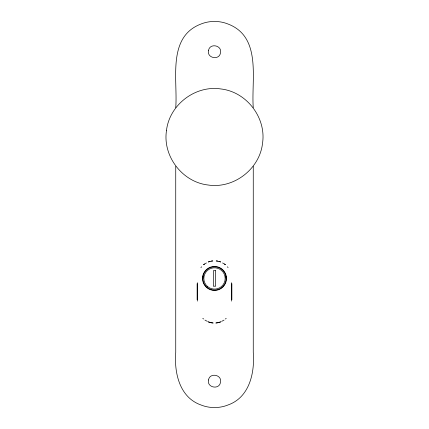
<?xml version="1.0" encoding="UTF-8"?>
<svg xmlns="http://www.w3.org/2000/svg" width="429" height="429" viewBox="0 0 429 429"><rect width="100%" height="100%" fill="white"/><g stroke="black" fill="none" stroke-linecap="round" stroke-linejoin="round"><path stroke-width="0.64" d="M197.131 299.753L197.131 283.676M202.874 278.453L203.094 276.185M200.906 267.637L201.619 266.768M225.364 319.015L226.233 318.302M203.652 264.693L204.617 263.985M204.939 263.755L206.424 262.961M221.584 321.412L224.061 320.088M218.291 322.635L220.737 321.889M208.355 261.937L210.162 261.417M215.771 323.021L217.68 322.822M211.368 261.073L212.618 260.95M216.382 260.95L217.632 261.073M211.32 322.822L213.229 323.021M218.838 261.417L220.645 261.937M208.263 321.889L210.709 322.635M222.571 262.961L224.061 263.755M204.939 320.088L207.416 321.412M224.383 263.985L225.348 264.693M202.767 318.302L203.636 319.015M227.381 266.768L228.094 267.637M225.906 276.185L226.126 278.453A11.626 11.626 0 0 1 208.687 288.524A11.626 11.626 0 0 1 208.687 268.382A11.626 11.626 0 0 1 226.126 278.453M253.26 107.609C251.121 79.907 262.14 37.071 228.11 24.056A35.687 35.687 0 0 0 217.911 21.6L211.089 21.6A35.687 35.687 0 0 0 200.89 24.056C166.86 37.071 177.879 79.907 175.74 107.609M253.26 166.355L253.26 352.338C254.885 372.57 249.592 397.334 228.11 404.944A35.687 35.687 0 0 1 217.911 407.4L211.089 407.4A35.687 35.687 0 0 1 200.89 404.944C179.408 397.334 174.115 372.57 175.74 352.338L175.74 166.355M231.869 283.676L231.869 299.753M231.655 282.732L231.655 301.11M197.345 282.732L197.345 301.11M220.565 321.884A17.208 17.208 0 0 1 218.404 322.538M217.857 322.656A17.208 17.208 0 0 1 216.189 322.903M212.811 322.903A17.208 17.208 0 0 1 211.143 322.656M210.596 322.538A17.208 17.208 0 0 1 208.435 321.884M203.582 264.763A17.208 17.208 0 0 1 204.477 264.076M208.435 261.958A17.208 17.208 0 0 1 210.596 261.304M211.143 261.186A17.208 17.208 0 0 1 212.811 260.939M216.189 260.939A17.208 17.208 0 0 1 217.857 261.186M218.404 261.304A17.208 17.208 0 0 1 220.565 261.958M224.523 264.076A17.208 17.208 0 0 1 225.418 264.763M166.468 130.657C162.543 156.263 182.432 182.175 208.178 185.017C233.778 188.937 259.695 169.053 262.532 143.307C266.457 117.702 246.568 91.785 220.822 88.948C195.222 85.028 169.305 104.912 166.468 130.657M208.505 50.52C206.644 58.167 219.283 60.682 220.495 52.901C222.356 45.254 209.717 42.739 208.505 50.52M202.713 276.11L202.483 278.453A12.017 12.017 0 0 0 214.5 290.471A12.017 12.017 0 0 0 226.517 278.453L226.287 276.11A12.017 12.017 0 0 0 202.713 276.11M208.505 379.971C206.644 387.623 219.283 390.133 220.495 382.357C222.356 374.71 209.717 372.195 208.505 379.971M215.664 270.699L213.336 270.699L213.336 286.202L215.664 286.202L215.664 270.699M207.475 286.465A10.655 10.655 0 0 0 224.952 280.534A10.655 10.655 0 0 0 211.073 268.366A10.655 10.655 0 0 0 207.475 286.465"/></g></svg>
